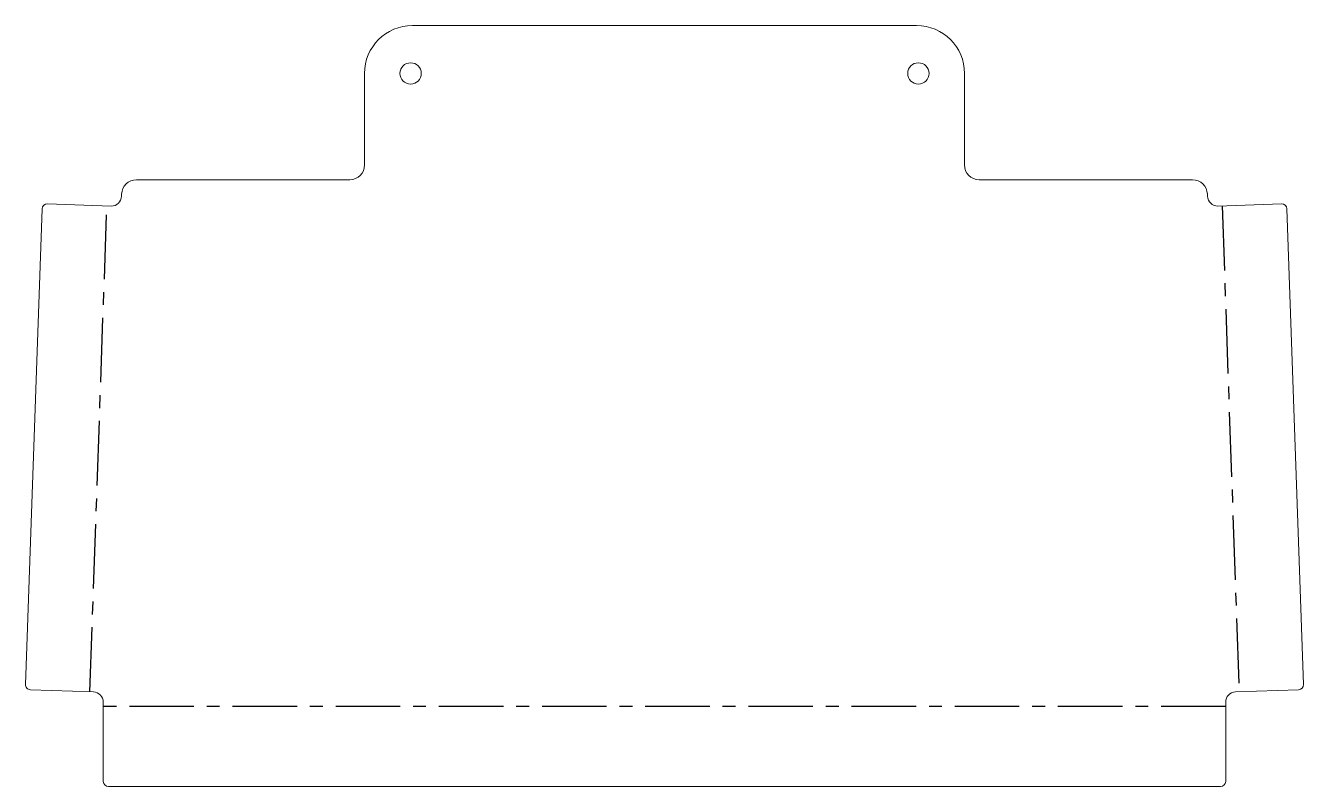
# Model space of a CAD drawing. Header units: millimetres. Extents: x 22 to 273, y 30 to 180.
import ezdxf

# ---------------------------------------------------------------- set-up
doc = ezdxf.new("R2010")
doc.units = ezdxf.units.MM
doc.linetypes.add('CENTERX2', pattern=[20.32, 12.7, -2.54, 2.54, -2.54])

msp = doc.modelspace()

# ---------------------------------------------------------------- linework, layer by layer
at = {"color": 7, "linetype": 'Continuous', "lineweight": 15}
for p, q in [((197.15, 179.64), (97.85, 179.64)), ((88.42, 170.21), (88.42, 152.21)), ((206.58, 152.21), (206.58, 170.21)), ((85.51, 149.29), (43.51, 149.29)), ((251.49, 149.29), (209.49, 149.29)), ((40.59, 146.48), (40.57, 146.04)), ((254.42, 146.04), (254.41, 146.48)), ((24.94, 143.59), (21.67, 49.93)), ((38.51, 144.11), (25.98, 144.55)), ((269.02, 144.55), (256.49, 144.11)), ((270.05, 143.59), (273.32, 49.93)), ((22.64, 48.9), (35.05, 48.47)), ((272.36, 48.9), (259.94, 48.47)), ((36.98, 46.47), (36.98, 30.86)), ((258.01, 30.86), (258.01, 46.47)), ((37.98, 29.86), (257.01, 29.86))]:
    msp.add_line(p, q, dxfattribs=at)
at = {"color": 7, "linetype": 'CENTERX2'}
for p, q in [((34.35, 48.49), (37.69, 144.14)), ((257.31, 144.14), (260.65, 48.49)), ((258.01, 45.57), (36.98, 45.57))]:
    msp.add_line(p, q, dxfattribs=at)
at = {"color": 7, "linetype": 'Continuous', "lineweight": 15}
for centre in [(97.5, 170.21), (197.5, 170.21)]:
    msp.add_circle(centre, 2.1, dxfattribs=at)
for centre, radius, start, end in [((97.85, 170.21), 9.43, 90, 180), ((197.15, 170.21), 9.43, 0, 90), ((85.51, 152.21), 2.92, 270, 0), ((209.49, 152.21), 2.92, 180, 270), ((43.51, 146.37), 2.92, 90, 178), ((251.49, 146.37), 2.92, 2, 90), ((38.58, 146.11), 2, 268, 358), ((256.42, 146.11), 2, 182, 272), ((25.94, 143.55), 1, 88, 178), ((269.05, 143.55), 1, 2, 92), ((22.67, 49.9), 1, 178, 268), ((34.98, 46.47), 2, 0, 88), ((260.01, 46.47), 2, 92, 180), ((272.32, 49.9), 1, 272, 2), ((37.98, 30.86), 1, 180, 270), ((257.01, 30.86), 1, 270, 0)]:
    msp.add_arc(centre, radius, start, end, dxfattribs=at)

doc.saveas('drawing.dxf')
